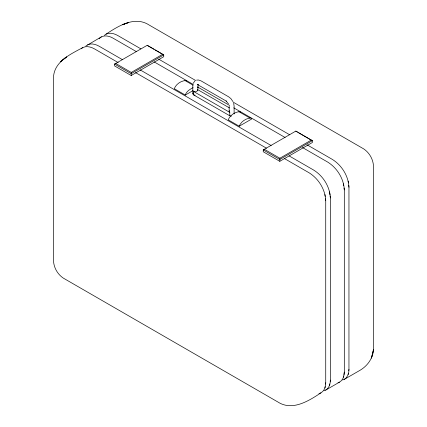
<?xml version="1.0" encoding="UTF-8"?>
<svg xmlns="http://www.w3.org/2000/svg" width="427" height="427" viewBox="0 0 427 427"><rect width="100%" height="100%" fill="white"/><g stroke="black" fill="none" stroke-linecap="round" stroke-linejoin="round"><path stroke-width="0.64" d="M284.409 158.545L309.223 172.871C318.627 178.79 325.241 189.449 325.732 200.621L325.732 382.789C325.732 386.622 324.467 390.918 320.896 392.877C308.785 400.884 292.34 411.356 277.94 402.026L63.276 278.089C57.223 274.006 53.37 266.886 53.492 259.547L53.492 77.378C54.192 61.344 70.877 54.074 82.881 47.53C86.676 45.668 91.084 46.965 94.559 48.934L118.215 62.593M289.052 155.86L313.866 170.186C323.271 176.105 329.884 186.77 330.375 197.936L330.375 380.105C330.45 384.391 328.614 389.525 324.061 390.737M302.407 147.486L327.797 162.143C337.202 168.062 343.815 178.721 344.311 189.892L344.311 372.061C344.311 375.899 343.046 380.19 339.476 382.154L325.539 390.198M307.05 144.801L332.441 159.463C341.846 165.382 348.459 176.041 348.955 187.213L348.955 369.382C349.03 373.668 347.194 378.802 342.641 380.009M131.254 72.43L131.19 75.515L114.623 65.95L114.666 63.954L115.754 63.484L131.254 72.43L162.628 54.32L163.717 54.715L163.754 56.711L131.19 75.515M279.866 158.23L279.802 161.315L263.235 151.75L263.278 149.754L264.366 149.285L279.866 158.23L311.24 140.12L312.329 140.52L312.367 142.511L279.802 161.315M324.926 387.951L325.128 386.659M325.529 384.081L325.732 382.789M329.569 385.271L329.772 383.98M330.178 381.396L330.375 380.105M343.5 377.228L343.703 375.936M343.906 374.644L344.311 372.061M348.144 374.543L348.347 373.257M348.752 370.673L348.955 369.382M186.455 80.895L185.836 80.516C181.064 80.719 175.94 84.188 174.285 88.704L185.291 95.061C186.279 91.437 189.962 89.291 193.084 87.631M239.232 126.205C240.887 121.69 246.016 118.215 250.788 118.017L251.615 119.053L239.232 126.205L228.226 119.848C229.881 115.333 235.005 111.858 239.777 111.66L240.396 112.034M231.487 116.133L229.774 115.776L193.447 94.799L192.823 93.812L193.228 93.086M197.893 84.397L197.77 84.727L197.898 84.284C198.251 87.973 198.55 93.358 193.447 91.399L193.447 94.799L195.16 95.162M229.198 115.157L229.774 115.776L229.774 112.376L229.15 111.388L229.555 110.657M193.143 83.388L194.904 80.927M99.101 38.836C102.48 34.454 108.986 35.66 113.134 38.211L136.218 51.534M197.76 84.541L197.963 84.322L197.242 84.717L197.824 84.557L197.295 84.61L198.011 84.695L197.557 84.599L226.337 101.124L226.086 100.948L228.456 103.825M81.621 48.432L82.881 47.53M85.843 46.052L101.461 36.802M104.423 35.324L106.104 34.123C118.215 26.116 134.66 15.644 149.06 24.974L363.724 148.911C369.777 152.994 373.63 160.114 373.508 167.453L373.508 349.622C372.968 358.242 367.61 365.693 360.372 370.086L344.119 379.47M115.754 63.484L115.461 63.511M264.366 149.285L264.073 149.311M154.046 49.26L147.192 45.305L114.623 64.109L131.19 73.668L163.754 54.869L155.188 49.922M185.291 95.061L193.169 90.513M297.518 132.092L295.804 131.105L263.235 149.909L279.802 159.468L312.367 140.67L298.66 132.754M106.104 34.123C109.894 32.265 114.308 33.557 117.777 35.526L140.862 48.854M87.524 44.846C91.319 42.988 95.728 44.285 99.203 46.255L122.282 59.577M337.997 382.693L339.476 382.154M318.926 393.598L320.896 392.877M196.537 80.132L198.406 79.998L200.984 80.842L228.584 96.78L230.842 98.557L232.987 101.615M229.496 107.93L197.525 89.542L197.786 90.246M162.628 54.32L147.192 45.305M311.24 140.12L295.804 131.105M158.748 59.182L195.683 80.506M233.19 102.16L289.741 134.809M154.104 61.862L193.346 84.519M197.386 86.852L229.699 105.506M233.74 107.839L285.097 137.489M184.854 80.457L193.111 85.224M238.794 111.602L249.8 117.953M193.447 91.399L229.774 112.376M140.173 69.905L271.161 145.532M135.53 72.59L266.517 148.217M197.466 87.247L197.674 87.914M233.67 103.313L234.113 106.077L234.113 113.961M348.144 181.117L348.389 182.943M348.71 185.382L348.955 187.213M343.5 183.797L343.746 185.628M344.066 188.067L344.311 189.892M329.569 191.84L329.975 194.888M330.135 196.11L330.375 197.936M324.926 194.525L325.166 196.351M325.491 198.79L325.732 200.621M229.15 106.328L229.15 111.388M192.823 85.272L192.823 93.812M373.508 349.622L371.479 357.975L373.508 349.622M64.947 58.115L60.33 61.856L66.628 56.914L64.947 58.115M124.326 24.019L122.357 24.739L128.463 22.594L124.326 24.019"/></g></svg>
